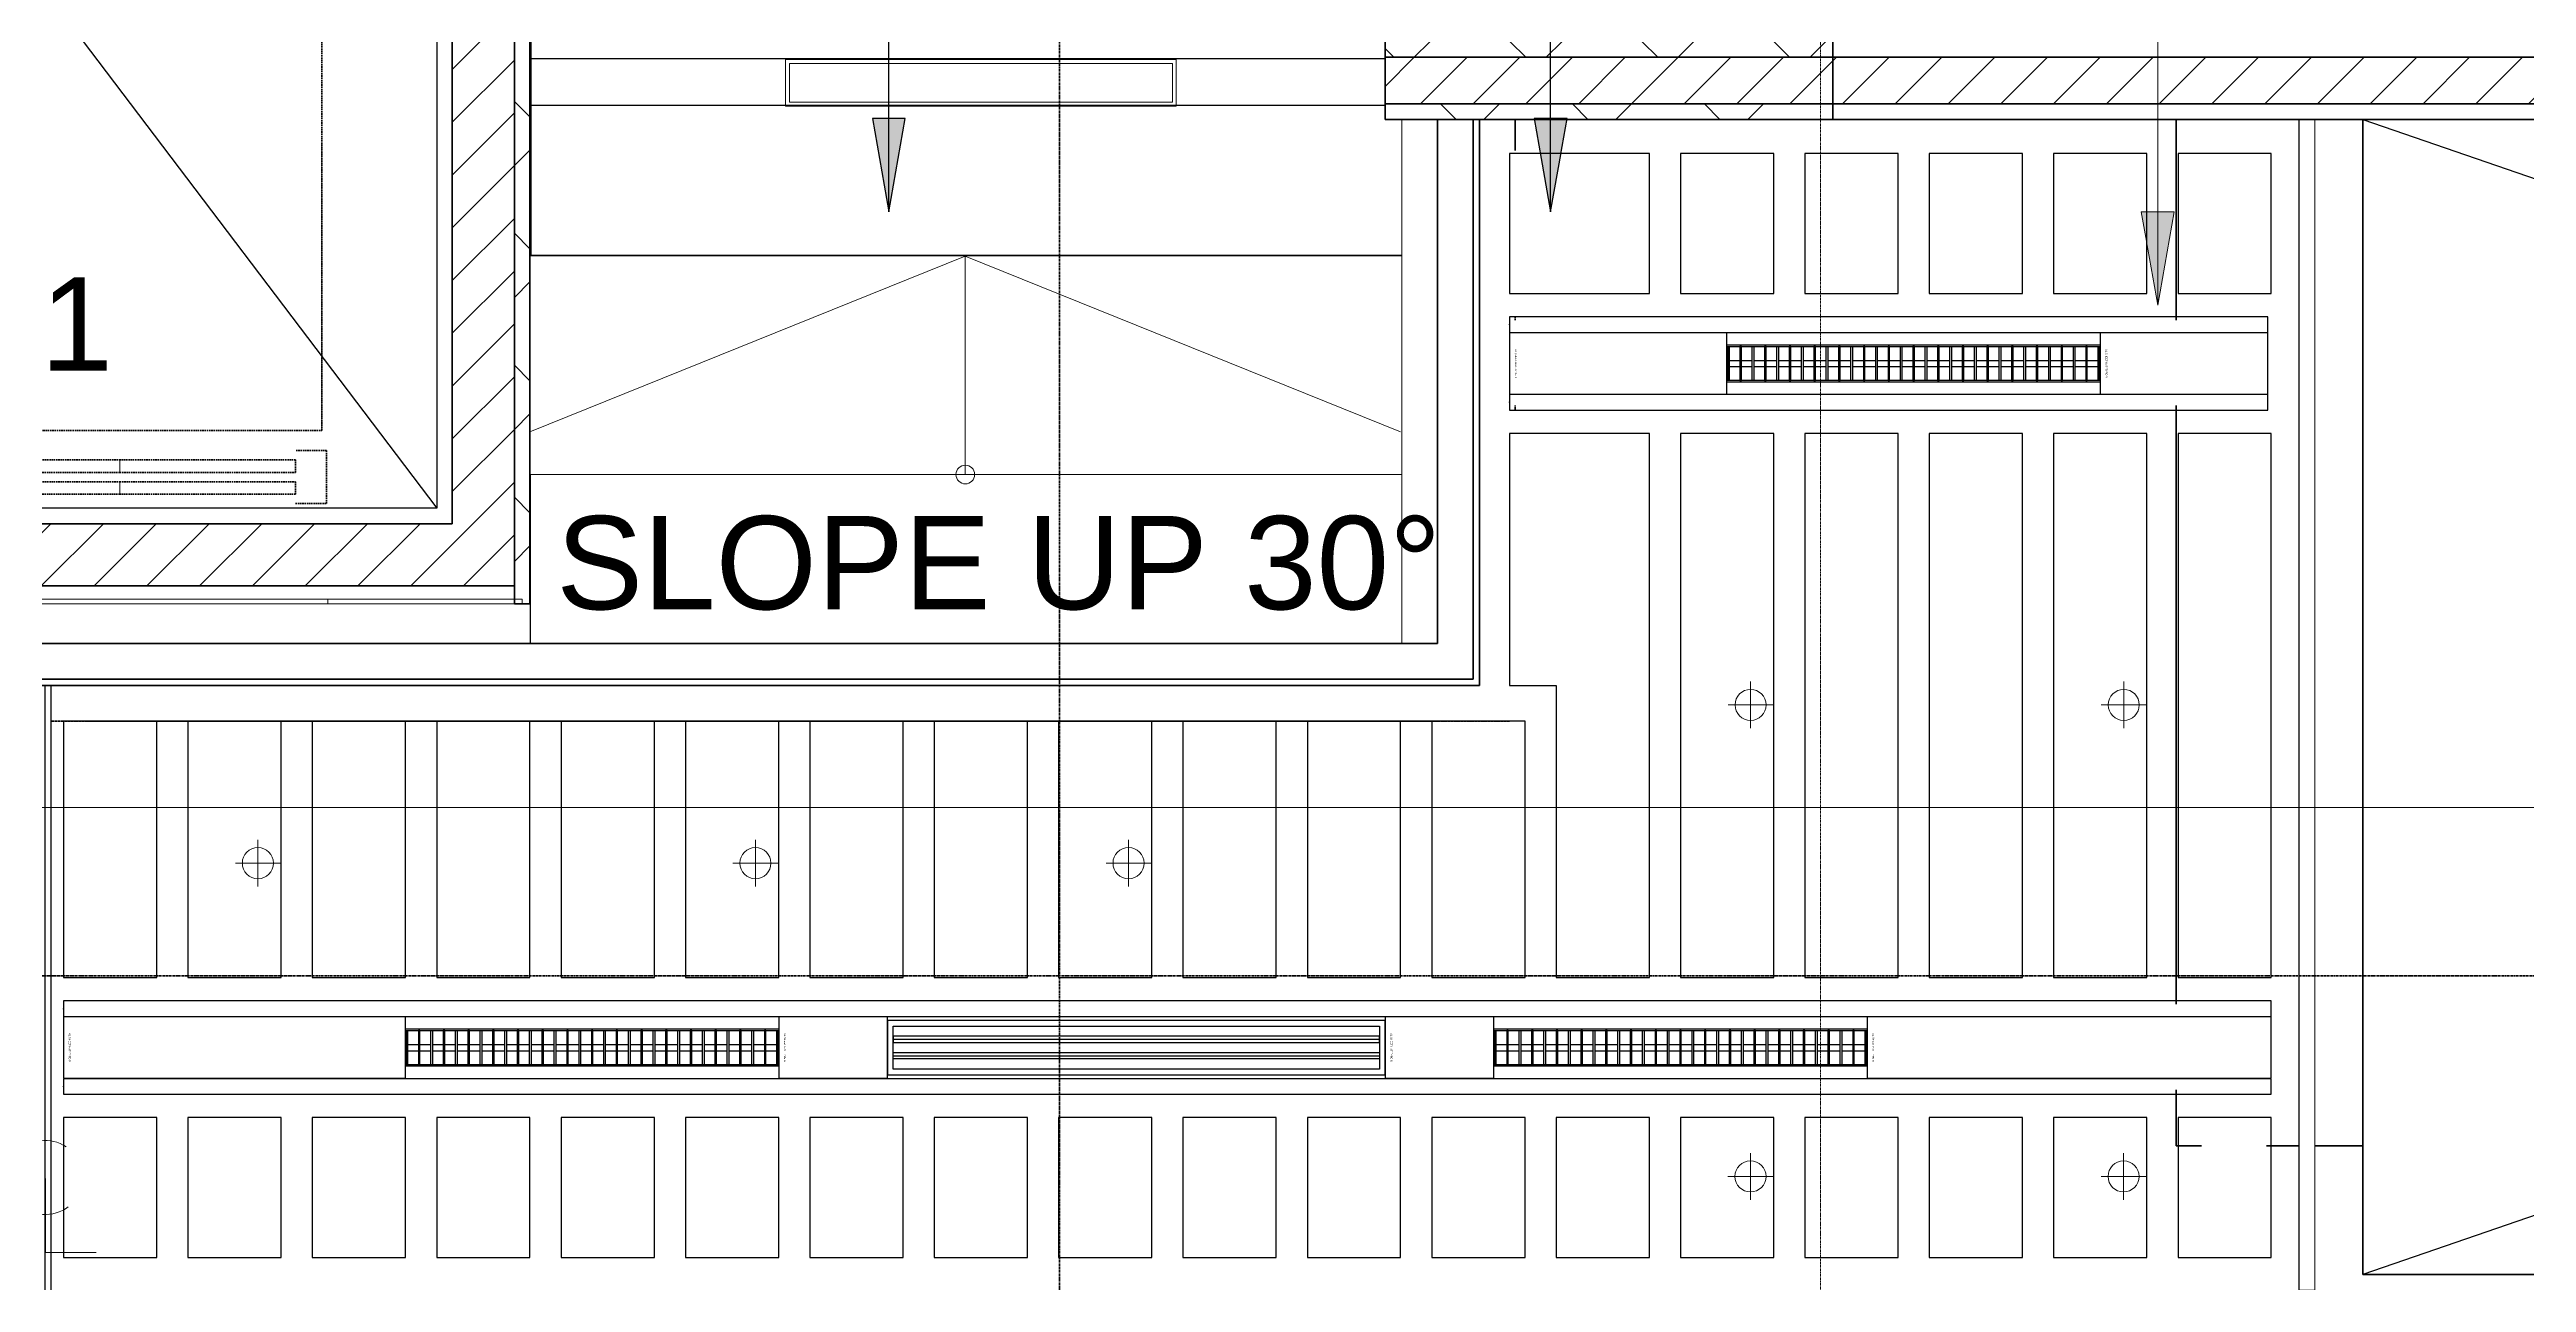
# Model space of a CAD drawing. Header units: millimetres. Extents: x -794868 to -715506, y -16735 to 22434.
# Drawn here: x -784577 to -776612, y 4154 to 8119 of the extents above; entities that cross this region are included whole.
import ezdxf
from ezdxf.enums import TextEntityAlignment as Align
from ezdxf.xclip import XClip

# ---------------------------------------------------------------- set-up
doc = ezdxf.new("R2010")
doc.units = ezdxf.units.MM
doc.header["$XCLIPFRAME"] = 0
for name, pattern in [('- SOM Dash 1_8_', [4.7625, 3.175, -1.5875]), ('DPA_Grid _ Level 100', [10, 5.5, -1.6, 1.3, -1.6]), ('DPA_Hidden 500', [1.4, 0.8, -0.6]), ('Hidden', [7.2, 4.7, -2.5]), ('Overhead', [3.96875, 2.38125, -1.5875])]:
    doc.linetypes.add(name, pattern=pattern)
for name, color, linetype in [('000 - WIPEOUT', 250, 'Continuous'), ('001 - ASCESSORIES', 251, 'Continuous'), ('A04_TUBE SERIES', 2, 'Continuous'), ('A11_ALU.SOLID SHEET', 2, 'Continuous')]:
    doc.layers.add(name, color=color, linetype=linetype)
for name, color, linetype, lineweight in [('_ _ A-DETL-OPENING', 1, 'Continuous', 25), ('A-ANNO-NOTE', 3, 'Continuous', 25), ('A-CLNG', 2, 'Continuous', 9), ('A-CLNG-PATT', 2, 'Continuous', 9), ('A-DETL', 1, 'Continuous', 70), ('A-DETL-GENF', 2, 'Continuous', 9), ('A-DETL-GENF-HDLN', 2, 'Overhead', 9), ('A-FLOR-E', 2, 'Continuous', 35), ('A-GENM', 1, 'Continuous', 9), ('A-GENM-HDLN', 2, 'DPA_Hidden 500', 9), ('A-GENM-IDEN', 3, 'Continuous', 25), ('A-GLAZ-CURT', 2, 'Continuous', 9), ('A-WALL', 5, 'Continuous', 35), ('A-WALL-FNSH', 2, 'Continuous', 35), ('A-WALL-PATT', 1, 'Continuous', 35), ('E-LITE-EQPM', 2, 'Continuous', 9), ('G-ANNO-SECL', 3, 'Continuous', 9), ('G-ANNO-TEXT', 3, 'Continuous', 9), ('I-WALL-E', 2, 'Continuous', 35), ('S-GRID', 251, 'Continuous', 9), ('WALL-E', 2, 'Continuous', 35)]:
    doc.layers.add(name, color=color, linetype=linetype, lineweight=lineweight)
doc.styles.add('Arial_2', font='arial.ttf', dxfattribs={"height": 300})
pattern_1 = [(45, (0, 0), (-84.852814, 84.852814), [])]
pattern_2 = [(45, (0, 0), (-212.13203, 212.13203), []), (135, (0, 0), (-212.13203, -212.13203), [])]

# ---------------------------------------------------------------- blocks, each defined once
blk = doc.blocks.new('LIFT-OTIS - Lift - 1400x2300-For Station-11454546-4262-01 ENLARGED UPPER PLATFORM LEVEL - REFLECTED CEILING PLAN - SHEET 3')
at = {"layer": 'A-DETL-GENF-HDLN'}
for p, q in [((-1034, 2175), (-834, 2175)), ((-1034, 975), (-1034, 2175)), ((-1034, 2175), (-834, 975)), ((-1034, 975), (-834, 2175)), ((-834, 2175), (-834, 975)), ((-834, 975), (-1034, 975))]:
    blk.add_line(p, q, dxfattribs=at)
at = {"layer": 'A-GENM', "linetype": 'Hidden', "lineweight": 35}
for p, q in [((-625, 425), (-625, 2725)), ((775, 2725), (-625, 2725)), ((775, 425), (775, 2725)), ((-625, 425), (775, 425)), ((-1090, 360.3), (-440, 360.3)), ((-1090, 190.3), (-1090, 360.3)), ((-440, 290.3), (-440, 330.3)), ((-440, 330.3), (125, 330.3)), ((690, 330.3), (125, 330.3)), ((790, 360.3), (690, 360.3)), ((690, 290.3), (690, 330.3)), ((790, 190.3), (790, 360.3)), ((125, 290.3), (-440, 290.3)), ((-440, 220), (-440, 260.3)), ((-440, 260.3), (125, 260.3)), ((125, 290.3), (690, 290.3)), ((125, 260.3), (690, 260.3)), ((690, 260.3), (690, 220)), ((-440, 190.3), (-1090, 190.3)), ((125, 220), (-440, 220)), ((690, 220), (125, 220)), ((690, 190.3), (790, 190.3))]:
    blk.add_line(p, q, dxfattribs=at)
at = {"layer": 'A-GENM'}
for p, q in [((125, 330.3), (125, 290.3)), ((125, 260.3), (125, 220)), ((125, 220), (125, 260.3))]:
    blk.add_line(p, q, dxfattribs=at)
at = {"layer": 'A-GENM', "linetype": 'Hidden'}
for p, q in [((-525, 125), (-460, 125)), ((-525, 125), (775, 125)), ((-485, 125), (735, 125)), ((735, 125), (-485, 125)), ((710, 125), (-460, 125)), ((-425, 125), (-460, 125)), ((-460, 125), (-425, 125)), ((-460, 125), (710, 125)), ((710, 125), (675, 125)), ((675, 125), (710, 125)), ((710, 125), (775, 125)), ((-511.6, -75), (-525, -75)), ((-525, -75), (775, -75)), ((761.6, -75), (-511.6, -75)), ((775, -75), (761.6, -75))]:
    blk.add_line(p, q, dxfattribs=at)
at = {"layer": 'A-GENM-HDLN'}
blk.add_line((775, 425), (775, 1350), dxfattribs=at)
blk = doc.blocks.new('L1_1_FLUORESCENT W DISFUSSER - 1195L x 595W x 85H - 36W-V81-4262-01 ENLARGED UPPER PLATFORM LEVEL - REFLECTED CEILING PLAN - SHEET 3')
at = {"layer": 'E-LITE-EQPM'}
for p, q in [((-628.5, -75), (-628.5, 75)), ((-628.5, 75), (628.5, 75)), ((-628.5, 75), (-628.5, -75)), ((628.5, 75), (-628.5, 75)), ((-615.8, 62.3), (-615.8, -62.3)), ((615.8, 62.3), (-615.8, 62.3)), ((615.8, -62.3), (615.8, 62.3)), ((628.5, 75), (628.5, -75)), ((628.5, -75), (628.5, 75)), ((628.5, -75), (-628.5, -75)), ((-628.5, -75), (628.5, -75)), ((-615.8, -62.3), (615.8, -62.3))]:
    blk.add_line(p, q, dxfattribs=at)
blk = doc.blocks.new('Arrow-Stair_Ramp-Direction _EWP-Down_ - Arrow Stair Line-18595003-4262-01 ENLARGED UPPER PLATFORM LEVEL - REFLECTED CEILING PLAN - SHEET 3')
at = {"layer": 'A-DETL-GENF', "lineweight": 9}
for q in [(-167.6, 650), (-304.8, -750), (-167.9, -2150)]:
    blk.add_line((397.9, -750), q, dxfattribs=at)
blk.add_circle((-304.8, -750), 30, dxfattribs=at)
blk = doc.blocks.new('M_Centreline - Centreline-12570908-4262-01 ENLARGED UPPER PLATFORM LEVEL - REFLECTED CEILING PLAN - SHEET 3')
at = {"layer": 'A-ANNO-NOTE', "lineweight": 18}
for p, q in [((-0.011, 0.592), (-0.011, -1.789)), ((-0.011, -1.789), (1.619, -1.789))]:
    blk.add_line(p, q, dxfattribs=at)
blk.add_arc((-0.011, 0.627), 1.191, 55.77551, 308.03717, dxfattribs=at)
blk = doc.blocks.new('DPA_AN_Section Line - UP-Left-16608795-4262-01 ENLARGED UPPER PLATFORM LEVEL - REFLECTED CEILING PLAN - SHEET 3')
at = {"layer": 'A-ANNO-NOTE', "lineweight": 9}
blk.add_line((7.5, 0), (170, 0), dxfattribs=at)
blk = doc.blocks.new('*U1978')
at = {"layer": '_ _ A-DETL-OPENING'}
for p, q in [((-41150, 6365), (-38650, 3065)), ((-38650, 6365), (-38650, 3065)), ((-21675, 4315), (-32456, 600.4)), ((-32456, 4315), (-21675, 600.4)), ((-38650, 3065), (-41150, 3065))]:
    blk.add_line(p, q, dxfattribs=at)
at = {"layer": 'A-DETL', "lineweight": 50}
for p, q in [((-34160, 4565), (-34160, 4515)), ((-21675, 4515), (-34160, 4515)), ((-34160, 4515), (-34160, 4365)), ((-34160, 4515), (-21675, 4515)), ((-34160, 4365), (-21675, 4365)), ((-21675, 4365), (-34160, 4365)), ((-34160, 4365), (-34160, 4315)), ((-34160, 4315), (-21675, 4315)), ((-21675, 4315), (-32456, 4315)), ((-32456, 4315), (-32456, 600.4)), ((-32456, 600.4), (-21675, 600.4))]:
    blk.add_line(p, q, dxfattribs=at)
at = {"layer": 'S-GRID', "linetype": 'DPA_Grid _ Level 100'}
blk.add_line((-34200, -19375), (-34200, 17498.2), dxfattribs=at)
blk = doc.blocks.new('Ceilings 35 - Ceilings 30-4374427-4262-01 ENLARGED UPPER PLATFORM LEVEL - REFLECTED CEILING PLAN - SHEET 3')
at = {"layer": 'A-CLNG'}
for p, q in [((-777189, 4129), (-777189, 7894)), ((-777189, 7894), (-777189, 4129)), ((-777138.4, 7894), (-777189, 7894)), ((-777138.4, 7894), (-777189, 7894)), ((-777138.4, 4129), (-777138.4, 7894)), ((-777138.4, 7894), (-777138.4, 4129)), ((-777138.4, 4129), (-777189, 4129)), ((-777189, 4129), (-777138.4, 4129))]:
    blk.add_line(p, q, dxfattribs=at)
blk = doc.blocks.new('System Panel - W-06 Feature Wall Printed Pattern-18668186-4262-01 ENLARGED UPPER PLATFORM LEVEL - REFLECTED CEILING PLAN - SHEET 3')
at = {"layer": 'A-GLAZ-CURT'}
for p, q in [((-659.5, -57.5), (-659.5, -42.5)), ((-659.5, -42.5), (659.5, -42.5)), ((659.5, -57.5), (-659.5, -57.5)), ((659.5, -42.5), (659.5, -57.5))]:
    blk.add_line(p, q, dxfattribs=at)
blk = doc.blocks.new('System Panel - W-06 Feature Wall Printed Pattern-18669235-4262-01 ENLARGED UPPER PLATFORM LEVEL - REFLECTED CEILING PLAN - SHEET 3')
at = {"layer": 'A-GLAZ-CURT'}
for p, q in [((-312.5, -57.5), (-312.5, -42.5)), ((-312.5, -42.5), (312.5, -42.5)), ((312.5, -57.5), (-312.5, -57.5)), ((312.5, -42.5), (312.5, -57.5))]:
    blk.add_line(p, q, dxfattribs=at)
blk = doc.blocks.new('*U685')
at = {"layer": 'A-CLNG'}
for p, q in [((-38350, 6315), (-38350, 3876.4)), ((-38350, 3876.4), (-38350, 6315)), ((-35600, 4315), (-35600, 4565)), ((-35600, 4565), (-35600, 4315)), ((-35546.6, 4315), (-35600, 4315)), ((-35600, 4315), (-35546.6, 4315)), ((-35546.6, 3876.4), (-35546.6, 4315)), ((-35546.6, 4315), (-35546.6, 3876.4)), ((-38350, 3876.4), (-38350, 3173.3)), ((-35546.6, 3876.4), (-38350, 3876.4)), ((-38350, 3876.4), (-35546.6, 3876.4)), ((-38350, 3173.3), (-38350, 3876.4)), ((-38350, 3876.4), (-35546.6, 3876.4)), ((-35546.6, 3876.4), (-38350, 3876.4)), ((-35546.6, 3173.3), (-35546.6, 3876.4)), ((-35546.6, 3876.4), (-35546.6, 3173.3)), ((-38350, 3173.3), (-35546.6, 3173.3)), ((-35546.6, 3173.3), (-38350, 3173.3)), ((-35546.6, 3173.3), (-38350, 3173.3)), ((-38350, 3173.3), (-38350, 2765)), ((-38350, 2765), (-38350, 3173.3)), ((-38350, 3173.3), (-35546.6, 3173.3)), ((-35546.6, 2630), (-35546.6, 3173.3)), ((-35546.6, 3173.3), (-35546.6, 2630)), ((-39900, 2630), (-35546.6, 2630)), ((-35546.6, 2630), (-39900, 2630))]:
    blk.add_line(p, q, dxfattribs=at)
blk.add_blockref('Ceilings 35 - Ceilings 30-4374427-4262-01 ENLARGED UPPER PLATFORM LEVEL - REFLECTED CEILING PLAN - SHEET 3', (744528.6, -3579), dxfattribs=at)
at = {"layer": 'A-GLAZ-CURT'}
for name, p in [('System Panel - W-06 Feature Wall Printed Pattern-18668186-4262-01 ENLARGED UPPER PLATFORM LEVEL - REFLECTED CEILING PLAN - SHEET 3', (-39659.5, 2815)), ('System Panel - W-06 Feature Wall Printed Pattern-18669235-4262-01 ENLARGED UPPER PLATFORM LEVEL - REFLECTED CEILING PLAN - SHEET 3', (-38687.5, 2815))]:
    blk.add_blockref(name, p, dxfattribs=at)
blk = doc.blocks.new('LGF_DL_SAA_LowPower_DL1a - LGF_DL_SAA_LowPower_DL1a-8832329-4160-01 UPPER PLATFORM LEVEL - REFLECTED CEILING PLAN')
at = {"layer": 'A-DETL-GENF'}
for p, q in [((72.5, 0), (-72.5, 0)), ((0, 75), (0, -75))]:
    blk.add_line(p, q, dxfattribs=at)
blk.add_circle((0, 0), 50, dxfattribs=at)
blk = doc.blocks.new('C-1-PP19-AR-4160-01-B_20250902-175713_EXDOWNLIGHT')
at = {"layer": 'E-LITE-EQPM', "extrusion": (0, 0, -1), "rotation": 180}
for p in [(34424.6, 2432.5), (33224.6, 2432.5), (39225, 1923.7), (37625, 1923.7), (36425, 1923.7), (34425, 916.3), (33225, 916.3)]:
    blk.add_blockref('LGF_DL_SAA_LowPower_DL1a - LGF_DL_SAA_LowPower_DL1a-8832329-4160-01 UPPER PLATFORM LEVEL - REFLECTED CEILING PLAN', p, dxfattribs=at)
blk = doc.blocks.new('*U705')
at = {"layer": 'A11_ALU.SOLID SHEET', "color": 0}
blk.add_lwpolyline([(539.3, -98.8), (539.3, 98.8), (0, 98.8), (0, -98.8)], close=True, dxfattribs=at)
at = {"layer": 'Defpoints', "color": 250}
blk.add_point((0, 0), dxfattribs=at)
blk.add_text('AL.SHEET-HAT-TYPE-R', height=6, rotation=270, dxfattribs=at).set_placement((15, 0), align=Align.BOTTOM_CENTER)
blk = doc.blocks.new('*U710')
at = {"layer": 'A11_ALU.SOLID SHEET', "color": 0}
blk.add_lwpolyline([(699, -98.8), (699, 98.8), (0, 98.8), (0, -98.8)], close=True, dxfattribs=at)
at = {"layer": 'Defpoints', "color": 250}
blk.add_point((0, 0), dxfattribs=at)
blk.add_text('AL.SHEET-HAT-TYPE-R', height=6, rotation=270, dxfattribs=at).set_placement((15, 0), align=Align.BOTTOM_CENTER)
blk = doc.blocks.new('*U695')
at = {"color": 1}
blk.add_wipeout([(600, -60), (-600, -60), (-600, 60), (600, 60)], dxfattribs=at).dxf.layer = '000 - WIPEOUT'
at = {"layer": '001 - ASCESSORIES', "color": 0}
blk.add_lwpolyline([(600, -60), (-600, -60), (-600, 60), (600, 60)], close=True, dxfattribs=at)
at = {"layer": '001 - ASCESSORIES'}
for points in [[(-593.5, -55), (-598.5, -55), (-598.5, 55), (-593.5, 55)], [(595, -55), (-595, -55), (-595, 55), (595, 55)], [(-558.8, -55), (-553.8, -55), (-553.8, 55), (-558.8, 55)], [(-514, -55), (-519, -55), (-519, 55), (-514, 55)], [(-479.3, -55), (-474.3, -55), (-474.3, 55), (-479.3, 55)], [(-434.6, -55), (-439.6, -55), (-439.6, 55), (-434.6, 55)], [(-399.8, -55), (-394.8, -55), (-394.8, 55), (-399.8, 55)], [(-355.1, -55), (-360.1, -55), (-360.1, 55), (-355.1, 55)], [(-320.4, -55), (-315.4, -55), (-315.4, 55), (-320.4, 55)], [(-275.6, -55), (-280.6, -55), (-280.6, 55), (-275.6, 55)], [(-240.9, -55), (-235.9, -55), (-235.9, 55), (-240.9, 55)], [(-196.2, -55), (-201.2, -55), (-201.2, 55), (-196.2, 55)], [(-161.4, -55), (-156.4, -55), (-156.4, 55), (-161.4, 55)], [(-116.7, -55), (-121.7, -55), (-121.7, 55), (-116.7, 55)], [(-82, -55), (-77, -55), (-77, 55), (-82, 55)], [(-37.2, -55), (-42.2, -55), (-42.2, 55), (-37.2, 55)], [(-2.5, -55), (2.5, -55), (2.5, 55), (-2.5, 55)], [(42.2, -55), (37.2, -55), (37.2, 55), (42.2, 55)], [(77, -55), (82, -55), (82, 55), (77, 55)], [(121.7, -55), (116.7, -55), (116.7, 55), (121.7, 55)], [(156.4, -55), (161.4, -55), (161.4, 55), (156.4, 55)], [(201.2, -55), (196.2, -55), (196.2, 55), (201.2, 55)], [(235.9, -55), (240.9, -55), (240.9, 55), (235.9, 55)], [(280.6, -55), (275.6, -55), (275.6, 55), (280.6, 55)], [(315.4, -55), (320.4, -55), (320.4, 55), (315.4, 55)], [(360.1, -55), (355.1, -55), (355.1, 55), (360.1, 55)], [(394.8, -55), (399.8, -55), (399.8, 55), (394.8, 55)], [(439.6, -55), (434.6, -55), (434.6, 55), (439.6, 55)], [(474.3, -55), (479.3, -55), (479.3, 55), (474.3, 55)], [(519, -55), (514, -55), (514, 55), (519, 55)], [(553.8, -55), (558.8, -55), (558.8, 55), (553.8, 55)], [(598.5, -55), (593.5, -55), (593.5, 55), (598.5, 55)]]:
    blk.add_lwpolyline(points, close=True, dxfattribs=at)
for points in [[(-593.5, 10), (-558.8, 10)], [(-553.8, 10), (-519, 10)], [(-514, 10), (-479.3, 10)], [(-474.3, 10), (-439.6, 10)], [(-434.6, 10), (-399.8, 10)], [(-394.8, 10), (-360.1, 10)], [(-355.1, 10), (-320.4, 10)], [(-315.4, 10), (-280.6, 10)], [(-275.6, 10), (-240.9, 10)], [(-235.9, 10), (-201.2, 10)], [(-196.2, 10), (-161.4, 10)], [(-156.4, 10), (-121.7, 10)], [(-116.7, 10), (-82, 10)], [(-77, 10), (-42.2, 10)], [(-37.2, 10), (-2.5, 10)], [(2.5, 10), (37.2, 10)], [(42.2, 10), (77, 10)], [(82, 10), (116.7, 10)], [(121.7, 10), (156.4, 10)], [(161.4, 10), (196.2, 10)], [(201.2, 10), (235.9, 10)], [(240.9, 10), (275.6, 10)], [(280.6, 10), (315.4, 10)], [(320.4, 10), (355.1, 10)], [(360.1, 10), (394.8, 10)], [(399.8, 10), (434.6, 10)], [(439.6, 10), (474.3, 10)], [(479.3, 10), (514, 10)], [(519, 10), (553.8, 10)], [(558.8, 10), (593.5, 10)], [(-593.5, -10), (-558.8, -10)], [(-553.8, -10), (-519, -10)], [(-514, -10), (-479.3, -10)], [(-474.3, -10), (-439.6, -10)], [(-434.6, -10), (-399.8, -10)], [(-394.8, -10), (-360.1, -10)], [(-355.1, -10), (-320.4, -10)], [(-315.4, -10), (-280.6, -10)], [(-275.6, -10), (-240.9, -10)], [(-235.9, -10), (-201.2, -10)], [(-196.2, -10), (-161.4, -10)], [(-156.4, -10), (-121.7, -10)], [(-116.7, -10), (-82, -10)], [(-77, -10), (-42.2, -10)], [(-37.2, -10), (-2.5, -10)], [(2.5, -10), (37.2, -10)], [(42.2, -10), (77, -10)], [(82, -10), (116.7, -10)], [(121.7, -10), (156.4, -10)], [(161.4, -10), (196.2, -10)], [(201.2, -10), (235.9, -10)], [(240.9, -10), (275.6, -10)], [(280.6, -10), (315.4, -10)], [(320.4, -10), (355.1, -10)], [(360.1, -10), (394.8, -10)], [(399.8, -10), (434.6, -10)], [(439.6, -10), (474.3, -10)], [(479.3, -10), (514, -10)], [(519, -10), (553.8, -10)], [(558.8, -10), (593.5, -10)]]:
    blk.add_lwpolyline(points, dxfattribs=at)
blk = doc.blocks.new('*U711')
blk.add_attdef('EXTR.OVL-LENGTH_', (-25, -59.1), '', height=5)
blk.add_wipeout([(-25, 0), (25, 0), (25, 2438.3), (-25, 2438.3)]).dxf.layer = '000 - WIPEOUT'
blk.add_point((0, 0))
at = {"layer": 'A04_TUBE SERIES', "color": 0}
blk.add_lwpolyline([(-25, 0), (25, 0), (25, 2438.3), (-25, 2438.3)], close=True, dxfattribs=at)
blk = doc.blocks.new('*U713')
at = {"layer": 'A11_ALU.SOLID SHEET', "color": 0}
blk.add_lwpolyline([(350, -98.8), (350, 98.8), (0, 98.8), (0, -98.8)], close=True, dxfattribs=at)
at = {"layer": 'Defpoints', "color": 250}
blk.add_point((0, 0), dxfattribs=at)
blk.add_text('AL.SHEET-HAT-TYPE-R', height=6, rotation=270, dxfattribs=at).set_placement((15, 0), align=Align.BOTTOM_CENTER)
blk = doc.blocks.new('*U700')
at = {"layer": '001 - ASCESSORIES', "color": 0, "linetype": 'ByBlock'}
blk.add_lwpolyline([(800, 87.5), (-800, 87.5), (-800, -87.5), (800, -87.5)], close=True, dxfattribs=at)
at = {"layer": '001 - ASCESSORIES', "linetype": 'ByBlock'}
for points in [[(-781.5, 69), (781.5, 69), (781.5, -69), (-781.5, -69)], [(781.5, 36.3), (-781.5, 36.3), (-781.5, 16.3), (781.5, 16.3)], [(-781.5, -16.3), (781.5, -16.3), (781.5, -36.3), (-781.5, -36.3)]]:
    blk.add_lwpolyline(points, close=True, dxfattribs=at)
for points in [[(781.5, 26.3), (-781.5, 26.3)], [(-781.5, -26.3), (781.5, -26.3)]]:
    blk.add_lwpolyline(points, dxfattribs=at)
blk = doc.blocks.new('*U716')
at = {"layer": 'A11_ALU.SOLID SHEET', "color": 0}
blk.add_lwpolyline([(1300, -98.8), (1300, 98.8), (0, 98.8), (0, -98.8)], close=True, dxfattribs=at)
at = {"layer": 'Defpoints', "color": 250}
blk.add_point((0, 0), dxfattribs=at)
blk.add_text('AL.SHEET-HAT-TYPE-R', height=6, rotation=270, dxfattribs=at).set_placement((15, 0), align=Align.BOTTOM_CENTER)
blk = doc.blocks.new('*U717')
at = {"layer": 'A11_ALU.SOLID SHEET', "color": 0}
blk.add_lwpolyline([(1100, -98.8), (1100, 98.8), (0, 98.8), (0, -98.8)], close=True, dxfattribs=at)
at = {"layer": 'Defpoints', "color": 250}
blk.add_point((0, 0), dxfattribs=at)
blk.add_text('AL.SHEET-HAT-TYPE-R', height=6, rotation=270, dxfattribs=at).set_placement((15, 0), align=Align.BOTTOM_CENTER)
blk = doc.blocks.new('*U718')
blk.add_attdef('EXTR.OVL-LENGTH_', (-25, -59.1), '', height=5)
blk.add_wipeout([(-25, 0), (25, 0), (25, 7100), (-25, 7100)]).dxf.layer = '000 - WIPEOUT'
blk.add_point((0, 0))
at = {"layer": 'A04_TUBE SERIES', "color": 0}
blk.add_lwpolyline([(-25, 0), (25, 0), (25, 7100), (-25, 7100)], close=True, dxfattribs=at)
blk = doc.blocks.new('*U719')
blk.add_attdef('EXTR.OVL-LENGTH_', (-25, -59.1), '', height=5)
blk.add_wipeout([(-25, 0), (25, 0), (25, 7100), (-25, 7100)]).dxf.layer = '000 - WIPEOUT'
blk.add_point((0, 0))
at = {"layer": 'A04_TUBE SERIES', "color": 0}
blk.add_lwpolyline([(-25, 0), (25, 0), (25, 7100), (-25, 7100)], close=True, dxfattribs=at)
blk = doc.blocks.new('*U1036')
at = {"color": 3}
for points in [[(-875, 950), (875, 950), (875, 650), (-875, 650)], [(-875, 550), (875, 550), (875, 250), (-875, 250)], [(-875, 150), (875, 150), (875, -150), (-875, -150)], [(-875, -250), (875, -250), (875, -550), (-875, -550)], [(-875, -650), (875, -650), (875, -950), (-875, -950)]]:
    blk.add_wipeout(points, dxfattribs=at).dxf.layer = '000 - WIPEOUT'
at = {"layer": 'A11_ALU.SOLID SHEET', "color": 0, "linetype": 'ByBlock'}
for points in [[(-875, 650), (875, 650), (875, 950), (-875, 950)], [(-875, 250), (875, 250), (875, 550), (-875, 550)], [(-875, -150), (875, -150), (875, 150), (-875, 150)], [(-875, -550), (875, -550), (875, -250), (-875, -250)], [(-875, -950), (875, -950), (875, -650), (-875, -650)]]:
    blk.add_lwpolyline(points, close=True, dxfattribs=at)
blk = doc.blocks.new('*U1037')
at = {"color": 3}
for points in [[(-225, 950), (225, 950), (225, 650), (-225, 650)], [(-225, 550), (225, 550), (225, 250), (-225, 250)], [(-225, 150), (225, 150), (225, -150), (-225, -150)], [(-225, -250), (225, -250), (225, -550), (-225, -550)], [(-225, -650), (225, -650), (225, -950), (-225, -950)]]:
    blk.add_wipeout(points, dxfattribs=at).dxf.layer = '000 - WIPEOUT'
at = {"layer": 'A11_ALU.SOLID SHEET', "color": 0, "linetype": 'ByBlock'}
for points in [[(-225, 650), (225, 650), (225, 950), (-225, 950)], [(-225, 250), (225, 250), (225, 550), (-225, 550)], [(-225, -150), (225, -150), (225, 150), (-225, 150)], [(-225, -550), (225, -550), (225, -250), (-225, -250)], [(-225, -950), (225, -950), (225, -650), (-225, -650)]]:
    blk.add_lwpolyline(points, close=True, dxfattribs=at)
blk = doc.blocks.new('*U1038')
at = {"layer": 'Defpoints'}
blk.add_point((0, 0), dxfattribs=at)
blk.add_wipeout([(225, 250), (225, 699.5), (-225, 699.5), (-225, 250)]).dxf.layer = '000 - WIPEOUT'
at = {"layer": 'A11_ALU.SOLID SHEET', "color": 0}
blk.add_lwpolyline([(225, 250), (225, 699.5), (-225, 699.5), (-225, 250)], close=True, dxfattribs=at)
at = {"layer": 'Defpoints'}
blk.add_point((0, 400), dxfattribs=at)
blk = doc.blocks.new('*U1039')
at = {"color": 3}
for points in [[(-225, 3550), (225, 3550), (225, 3250), (-225, 3250)], [(-225, 3150), (225, 3150), (225, 2850), (-225, 2850)], [(-225, 2750), (225, 2750), (225, 2450), (-225, 2450)], [(-225, 2350), (225, 2350), (225, 2050), (-225, 2050)], [(-225, 1950), (225, 1950), (225, 1650), (-225, 1650)], [(-225, 1550), (225, 1550), (225, 1250), (-225, 1250)], [(-225, 1150), (225, 1150), (225, 850), (-225, 850)], [(-225, 750), (225, 750), (225, 450), (-225, 450)], [(-225, 350), (225, 350), (225, 50), (-225, 50)], [(-225, -50), (225, -50), (225, -350), (-225, -350)], [(-225, -450), (225, -450), (225, -750), (-225, -750)], [(-225, -850), (225, -850), (225, -1150), (-225, -1150)], [(-225, -1250), (225, -1250), (225, -1550), (-225, -1550)], [(-225, -1650), (225, -1650), (225, -1950), (-225, -1950)], [(-225, -2050), (225, -2050), (225, -2350), (-225, -2350)], [(-225, -2450), (225, -2450), (225, -2750), (-225, -2750)], [(-225, -2850), (225, -2850), (225, -3150), (-225, -3150)], [(-225, -3250), (225, -3250), (225, -3550), (-225, -3550)]]:
    blk.add_wipeout(points, dxfattribs=at).dxf.layer = '000 - WIPEOUT'
at = {"layer": 'A11_ALU.SOLID SHEET', "color": 0, "linetype": 'ByBlock'}
for points in [[(-225, 3250), (225, 3250), (225, 3550), (-225, 3550)], [(-225, 2850), (225, 2850), (225, 3150), (-225, 3150)], [(-225, 2450), (225, 2450), (225, 2750), (-225, 2750)], [(-225, 2050), (225, 2050), (225, 2350), (-225, 2350)], [(-225, 1650), (225, 1650), (225, 1950), (-225, 1950)], [(-225, 1250), (225, 1250), (225, 1550), (-225, 1550)], [(-225, 850), (225, 850), (225, 1150), (-225, 1150)], [(-225, 450), (225, 450), (225, 750), (-225, 750)], [(-225, 50), (225, 50), (225, 350), (-225, 350)], [(-225, -350), (225, -350), (225, -50), (-225, -50)], [(-225, -750), (225, -750), (225, -450), (-225, -450)], [(-225, -1150), (225, -1150), (225, -850), (-225, -850)], [(-225, -1550), (225, -1550), (225, -1250), (-225, -1250)], [(-225, -1950), (225, -1950), (225, -1650), (-225, -1650)], [(-225, -2350), (225, -2350), (225, -2050), (-225, -2050)], [(-225, -2750), (225, -2750), (225, -2450), (-225, -2450)], [(-225, -3150), (225, -3150), (225, -2850), (-225, -2850)], [(-225, -3550), (225, -3550), (225, -3250), (-225, -3250)]]:
    blk.add_lwpolyline(points, close=True, dxfattribs=at)
blk = doc.blocks.new('*U1041')
at = {"color": 3}
for points in [[(-412.5, 2350), (412.5, 2350), (412.5, 2050), (-412.5, 2050)], [(-412.5, 1950), (412.5, 1950), (412.5, 1650), (-412.5, 1650)], [(-412.5, 1550), (412.5, 1550), (412.5, 1250), (-412.5, 1250)], [(-412.5, 1150), (412.5, 1150), (412.5, 850), (-412.5, 850)], [(-412.5, 750), (412.5, 750), (412.5, 450), (-412.5, 450)], [(-412.5, 350), (412.5, 350), (412.5, 50), (-412.5, 50)], [(-412.5, -50), (412.5, -50), (412.5, -350), (-412.5, -350)], [(-412.5, -450), (412.5, -450), (412.5, -750), (-412.5, -750)], [(-412.5, -850), (412.5, -850), (412.5, -1150), (-412.5, -1150)], [(-412.5, -1250), (412.5, -1250), (412.5, -1550), (-412.5, -1550)], [(-412.5, -1650), (412.5, -1650), (412.5, -1950), (-412.5, -1950)], [(-412.5, -2050), (412.5, -2050), (412.5, -2350), (-412.5, -2350)]]:
    blk.add_wipeout(points, dxfattribs=at).dxf.layer = '000 - WIPEOUT'
at = {"layer": 'A11_ALU.SOLID SHEET', "color": 0, "linetype": 'ByBlock'}
for points in [[(-412.5, 2050), (412.5, 2050), (412.5, 2350), (-412.5, 2350)], [(-412.5, 1650), (412.5, 1650), (412.5, 1950), (-412.5, 1950)], [(-412.5, 1250), (412.5, 1250), (412.5, 1550), (-412.5, 1550)], [(-412.5, 850), (412.5, 850), (412.5, 1150), (-412.5, 1150)], [(-412.5, 450), (412.5, 450), (412.5, 750), (-412.5, 750)], [(-412.5, 50), (412.5, 50), (412.5, 350), (-412.5, 350)], [(-412.5, -350), (412.5, -350), (412.5, -50), (-412.5, -50)], [(-412.5, -750), (412.5, -750), (412.5, -450), (-412.5, -450)], [(-412.5, -1150), (412.5, -1150), (412.5, -850), (-412.5, -850)], [(-412.5, -1550), (412.5, -1550), (412.5, -1250), (-412.5, -1250)], [(-412.5, -1950), (412.5, -1950), (412.5, -1650), (-412.5, -1650)], [(-412.5, -2350), (412.5, -2350), (412.5, -2050), (-412.5, -2050)]]:
    blk.add_lwpolyline(points, close=True, dxfattribs=at)
blk = doc.blocks.new('*U2281')
for points in [[(-35296.6, 2495), (-44500, 2495), (-44500, 4315), (-47139.6, 4315), (-47139.6, 548), (-32660.4, 548), (-32660.4, 4315), (-35296.6, 4315)], [(-35316.6, 4315), (-35316.6, 2515), (-44480, 2515), (-44480, 4315), (-44500, 4315), (-44500, 2495), (-35296.6, 2495), (-35296.6, 4315)], [(-35316.6, 4315), (-35316.6, 2515), (-44480, 2515), (-44480, 4315), (-44500, 4315), (-44500, 2495), (-35296.6, 2495), (-35296.6, 4315)], [(-39910, -3555), (-39890, -3555), (-39890, 2495), (-39910, 2495)]]:
    blk.add_lwpolyline(points, close=True)
at = {"layer": 'A11_ALU.SOLID SHEET', "linetype": 'ByBlock'}
blk.add_lwpolyline([(-35199.5, 3305.5), (-35199.5, 2495), (-35050, 2495), (-35050, 1555.5), (-34750, 1555.5), (-34750, 3305.5)], close=True, dxfattribs=at)
blk.add_blockref('*U700', (-36400, 1330.5))
at = {"layer": 'A11_ALU.SOLID SHEET', "color": 1}
for name, p in [('*U710', (-35199.5, 3530.5)), ('*U705', (-33300.5, 3530.5)), ('*U713', (-37550, 1330.5))]:
    blk.add_blockref(name, p, dxfattribs=at)
for p in [(-33900.5, 3530.5), (-38150, 1330.5), (-34650, 1330.5)]:
    blk.add_blockref('*U695', p)
at = {"layer": 'A04_TUBE SERIES', "color": 0, "linetype": 'ByBlock', "rotation": 270}
for p in [(-35199.5, 3655.5), (-35199.5, 3405.5)]:
    blk.add_blockref('*U711', p, dxfattribs=at)
at = {"layer": 'A11_ALU.SOLID SHEET', "color": 0, "linetype": 'ByBlock', "rotation": 90}
for name, p in [('*U1037', (-33700, 3980.5)), ('*U1036', (-33700, 2430.5)), ('*U1041', (-37500, 1968)), ('*U1039', (-36300, 880.5))]:
    blk.add_blockref(name, p, dxfattribs=at)
blk.add_blockref('*U1038', (-34500, 3980.5), dxfattribs=at)
at = {"layer": 'A11_ALU.SOLID SHEET', "color": 1}
for name, p in [('*U717', (-39850, 1330.5)), ('*U713', (-35600, 1330.5)), ('*U716', (-34050, 1330.5))]:
    blk.add_blockref(name, p, dxfattribs=at)
at = {"layer": 'A04_TUBE SERIES', "color": 0, "linetype": 'ByBlock', "rotation": 270}
for name, p in [('*U718', (-39850, 1455.5)), ('*U719', (-39850, 1205.5))]:
    blk.add_blockref(name, p, dxfattribs=at)

msp = doc.modelspace()

# ---------------------------------------------------------------- block references
at = {"layer": 'A11_ALU.SOLID SHEET'}
ref = msp.add_blockref('*U2281', (-744682.4, 3579), dxfattribs=at)
XClip(ref).set_block_clipping_path([(-45801.3280238605, -9620.0077451947), (23704.0078937773, 10334.9999958097)])

# ---------------------------------------------------------------- next in the draw order: hatches: boundary and pattern name
at = {"layer": 'A-ANNO-NOTE'}
for points in [[(-781878.3, 7597.1), (-781825.4, 7897.1), (-781931.2, 7897.1)], [(-779750, 7597.1), (-779697.1, 7897.1), (-779802.9, 7897.1)]]:
    msp.add_hatch(color=256, dxfattribs=at).paths.add_polyline_path(points)
at = {"layer": 'A-CLNG-PATT', "lineweight": 25}
h = msp.add_hatch(dxfattribs=at)
h.set_pattern_fill('FP_11', color=256, style=0, pattern_type=2)
h.set_pattern_definition([(0, (-783032.4, 4305), (0, 4414), [3600, 0]), (180, (-779432.4, 4905), (5e-13, 4414), [3600, 0]), (270, (-783032.4, 5805), (-3600, -2e-13), [4414, 0]), (270, (-779432.4, 5805), (-3600, -2e-13), [4414, 0]), (0, (-783032.4, 3673), (0, 4414), [3600, 0]), (180, (-779432.4, 4155), (5e-13, 4414), [3600, 0]), (0, (-783032.4, 3523), (0, 4414), [3600, 0]), (180, (-779432.4, 5655), (5e-13, 4414), [3600, 0]), (180, (-779432.4, 5055), (5e-13, 4414), [3600, 0]), (0, (-783032.4, 3041), (0, 4414), [3600, 0]), (0, (-783032.4, 2891), (0, 4414), [3600, 0]), (0, (-783032.4, 1541), (0, 4414), [3600, 0]), (180, (-779432.4, 2141), (5e-13, 4414), [3600, 0]), (180, (-779432.4, 2291), (5e-13, 4414), [3600, 0])])
h.paths.add_polyline_path([(-780232.4, 7455.4), (-780229, 7455.4), (-780229, 7894), (-780282.4, 7894), (-780282.4, 8144), (-780507.8, 8144), (-780507.8, 9894), (-783032.4, 9894), (-783032.4, 7455.4), (-780282.4, 7455.4)])
h = msp.add_hatch(dxfattribs=at)
h.set_pattern_fill('FP_10', color=256, style=0, pattern_type=2)
h.set_pattern_definition([(90, (-1697432.4, 754462), (3600, -2e-13), [1200, 0]), (90, (-1701032.4, 754462), (3600, -2e-13), [1200, 0]), (0, (-1701032.4, 755586.8), (0, -1200), [3600, 0]), (0, (-1701032.4, 754536.8), (0, -1200), [3600, 0])])
h.paths.add_polyline_path([(-780229, 6209), (-780229, 6752.3), (-783032.4, 6752.3), (-783032.4, 6336.5), (-784582.4, 6336.5), (-784582.4, 6209), (-781795.5, 6209)])
at = {"layer": 'A-DETL-GENF', "lineweight": 9}
h = msp.add_hatch(dxfattribs=at)
h.set_pattern_fill('FP_2', color=10, style=0, pattern_type=2)
h.set_pattern_definition(pattern_1)
h.paths.add_polyline_path([(-768763.3, 7944), (-766357.4, 7944), (-766357.4, 8094), (-778842.3, 8094), (-778842.3, 7944), (-773107.4, 7944)])
at = {"layer": 'A-WALL-PATT', "lineweight": 9}
h = msp.add_hatch(dxfattribs=at)
h.set_pattern_fill('FP_2', color=256, style=0, pattern_type=2)
h.set_pattern_definition(pattern_1)
h.paths.add_polyline_path([(-783082.4, 6594), (-783082.4, 10144), (-783282.4, 10144), (-783282.4, 6594)])
h = msp.add_hatch(dxfattribs=at)
h.set_pattern_fill('FP_3', color=256, style=0, pattern_type=2)
h.set_pattern_definition(pattern_2)
h.paths.add_polyline_path([(-783032.4, 6336.5), (-783032.4, 9944), (-783082.4, 9944), (-783082.4, 6336.5)])
h = msp.add_hatch(dxfattribs=at)
h.set_pattern_fill('FP_3', color=256, style=0, pattern_type=2)
h.set_pattern_definition(pattern_2)
h.paths.add_polyline_path([(-779623.5, 8094), (-778842.3, 8094), (-778842.3, 8144), (-780282.4, 8144), (-780282.4, 8094)])
h = msp.add_hatch(dxfattribs=at)
h.set_pattern_fill('FP_2', color=256, style=0, pattern_type=2)
h.set_pattern_definition(pattern_1)
h.paths.add_polyline_path([(-756292.4, 7944), (-756292.4, 8094), (-766357.4, 8094), (-766357.4, 7944), (-756817.1, 7944)])
h.paths.add_polyline_path([(-778842.3, 7944), (-778843.4, 8094), (-780282.4, 8094), (-780282.4, 7944), (-779623.5, 7944)])
h = msp.add_hatch(dxfattribs=at)
h.set_pattern_fill('FP_3', color=256, style=0, pattern_type=2)
h.set_pattern_definition(pattern_2)
h.paths.add_polyline_path([(-756242.4, 7894), (-756242.4, 7944), (-765557.4, 7944), (-765557.4, 7894), (-756817.1, 7894)])
h.paths.add_polyline_path([(-778842.3, 7894), (-778842.3, 7944), (-780232.4, 7944), (-780232.4, 7894), (-779623.5, 7894)])
h = msp.add_hatch(dxfattribs=at)
h.set_pattern_fill('FP_2', color=256, style=0, pattern_type=2)
h.set_pattern_definition(pattern_1)
h.paths.add_polyline_path([(-783082.4, 6394), (-783082.4, 6594), (-785882.4, 6594), (-785882.4, 6394), (-783967.6, 6394)])
at = {"layer": 'G-ANNO-TEXT'}
msp.add_hatch(color=7, dxfattribs=at).paths.add_polyline_path([(-777797.7, 7296.8), (-777744.8, 7596.8), (-777850.6, 7596.8)])

# ---------------------------------------------------------------- next in the draw order: linework, layer by layer
at = {"layer": 'A-ANNO-NOTE'}
for p, q in [((-781878.3, 7597.1), (-781878.3, 14590.7)), ((-779750, 7597.1), (-779750, 14590.7)), ((-781825.4, 7897.1), (-781931.2, 7897.1)), ((-781931.2, 7897.1), (-781878.3, 7597.1)), ((-781878.3, 7597.1), (-781825.4, 7897.1)), ((-779697.1, 7897.1), (-779802.9, 7897.1)), ((-779802.9, 7897.1), (-779750, 7597.1)), ((-779750, 7597.1), (-779697.1, 7897.1))]:
    msp.add_line(p, q, dxfattribs=at)
at = {"layer": 'A-FLOR-E'}
for p, q in [((-778882.4, 7894), (-777738.4, 7894)), ((-777738.4, 7894), (-777738.4, 7249)), ((-777738.4, 6974), (-777738.4, 5049)), ((-777738.4, 4774), (-777738.4, 4594)), ((-777738.4, 4594), (-777657.4, 4594)), ((-777447.4, 4594), (-777342.7, 4594)), ((-777292.1, 4594), (-777138.4, 4594))]:
    msp.add_line(p, q, dxfattribs=at)
at = {"layer": 'A-WALL', "color": 7, "lineweight": 70}
for p, q in [((-783282.4, 6594), (-783282.4, 9944)), ((-783082.4, 9944), (-783082.4, 6594)), ((-780282.4, 7944), (-780282.4, 8094)), ((-780282.4, 8094), (-780232.4, 8094)), ((-780232.4, 8094), (-756492.4, 8094)), ((-777193.4, 8094), (-777976.9, 8094)), ((-780232.4, 7944), (-780282.4, 7944)), ((-756292.4, 7944), (-780232.4, 7944)), ((-785882.4, 6594), (-783282.4, 6594)), ((-783082.4, 6594), (-783082.4, 6394)), ((-783082.4, 6394), (-785882.4, 6394))]:
    msp.add_line(p, q, dxfattribs=at)
at = {"layer": 'A-WALL-FNSH', "color": 250}
for p, q in [((-783082.4, 6336.5), (-783082.4, 9944)), ((-783032.4, 9894), (-783032.4, 6336.5)), ((-780282.4, 8094), (-780282.4, 8144)), ((-777976.9, 8094), (-780282.4, 8094)), ((-780282.4, 7894), (-780282.4, 7944)), ((-780232.4, 7894), (-780282.4, 7894)), ((-780232.4, 7944), (-768878.5, 7944)), ((-768878.5, 7894), (-780232.4, 7894)), ((-783032.4, 6336.5), (-783082.4, 6336.5))]:
    msp.add_line(p, q, dxfattribs=at)
at = {"layer": 'G-ANNO-SECL', "linetype": 'DPA_Grid _ Level 100', "lineweight": 50}
for p, q in [((-781329.4, 20623.5), (-781329.4, -16534.8)), ((-792512.5, 5139.9), (-718440.1, 5139.9))]:
    msp.add_line(p, q, dxfattribs=at)
at = {"layer": 'G-ANNO-TEXT', "color": 10}
for p, q in [((-777797.7, 7296.8), (-777797.7, 14623.7)), ((-777744.8, 7596.8), (-777850.6, 7596.8)), ((-777850.6, 7596.8), (-777797.7, 7296.8)), ((-777797.7, 7296.8), (-777744.8, 7596.8))]:
    msp.add_line(p, q, dxfattribs=at)
at = {"layer": 'I-WALL-E'}
for p, q in [((-777193.4, 8094), (-776646.5, 8094)), ((-776646.5, 8094), (-775146.5, 8094)), ((-779999, 7944), (-779979, 7944)), ((-779979, 7944), (-779999, 7944)), ((-779999, 7894), (-779999, 6094)), ((-779999, 6094), (-779999, 7894)), ((-779979, 7894), (-779979, 6094)), ((-779979, 6094), (-779979, 7894)), ((-779999, 6094), (-789162.4, 6094)), ((-789162.4, 6094), (-779999, 6094)), ((-779979, 6074), (-784572.4, 6074)), ((-784572.4, 6074), (-779979, 6074)), ((-779979, 6094), (-779979, 6074)), ((-779979, 6074), (-779979, 6094))]:
    msp.add_line(p, q, dxfattribs=at)
at = {"layer": 'I-WALL-E', "color": 8, "linetype": '- SOM Dash 1_8_'}
for p, q in [((-780114, 7944), (-779999, 7944)), ((-780114, 7894), (-780114, 6209)), ((-780114, 6209), (-780114, 7894)), ((-779999, 7944), (-779979, 7944)), ((-779979, 7944), (-779864, 7944)), ((-779864, 7894), (-779864, 7794)), ((-779864, 7794), (-779864, 7894)), ((-779864, 7261.5), (-779864, 7249)), ((-779864, 7249), (-779864, 7261.5)), ((-779864, 6974), (-779864, 6961.5)), ((-779864, 6961.5), (-779864, 6974)), ((-780114, 6209), (-789047.4, 6209)), ((-789047.4, 6209), (-780114, 6209)), ((-780114, 5959), (-784572.4, 5959)), ((-784457.4, 5959), (-780114, 5959)), ((-779882.4, 5959), (-780114, 5959)), ((-780114, 5959), (-779882.4, 5959))]:
    msp.add_line(p, q, dxfattribs=at)
at = {"layer": 'WALL-E'}
for p, q in [((-777976.9, 8094), (-776914.4, 8094)), ((-776914.4, 8094), (-775414.4, 8094)), ((-775408.1, 7944), (-778882.4, 7944)), ((-778882.4, 7944), (-766357.4, 7944)), ((-766357.4, 7894), (-778882.4, 7894)), ((-778882.4, 7894), (-775408.1, 7894))]:
    msp.add_line(p, q, dxfattribs=at)

# ---------------------------------------------------------------- next in the draw order: block references
for name in ['*U1978', '*U685']:
    msp.add_blockref(name, (-744682.4, 3579))
ref = msp.add_blockref('C-1-PP19-AR-4160-01-B_20250902-175713_EXDOWNLIGHT', (-744682.4, 3579))
XClip(ref).set_block_clipping_path([(-45801.3280238605, -9620.0077451947), (23704.0078937773, 10334.9999958097)])
at = {"layer": 'A-ANNO-NOTE', "xscale": 100, "yscale": 100, "zscale": 100, "rotation": 180}
msp.add_blockref('DPA_AN_Section Line - UP-Left-16608795-4262-01 ENLARGED UPPER PLATFORM LEVEL - REFLECTED CEILING PLAN - SHEET 3', (-774542.4, 5681.7), dxfattribs=at)
at = {"layer": 'A-ANNO-NOTE', "xscale": 100, "yscale": 100, "zscale": 100}
msp.add_blockref('M_Centreline - Centreline-12570908-4262-01 ENLARGED UPPER PLATFORM LEVEL - REFLECTED CEILING PLAN - SHEET 3', (-784589.6, 4429), dxfattribs=at)
at = {"layer": 'A-DETL-GENF', "rotation": 90.0000000000001}
msp.add_blockref('Arrow-Stair_Ramp-Direction _EWP-Down_ - Arrow Stair Line-18595003-4262-01 ENLARGED UPPER PLATFORM LEVEL - REFLECTED CEILING PLAN - SHEET 3', (-782382.4, 7057.1), dxfattribs=at)
at = {"layer": 'A-GENM'}
msp.add_blockref('LIFT-OTIS - Lift - 1400x2300-For Station-11454546-4262-01 ENLARGED UPPER PLATFORM LEVEL - REFLECTED CEILING PLAN - SHEET 3', (-784476.4, 6469), dxfattribs=at)
at = {"layer": 'E-LITE-EQPM'}
msp.add_blockref('L1_1_FLUORESCENT W DISFUSSER - 1195L x 595W x 85H - 36W-V81-4262-01 ENLARGED UPPER PLATFORM LEVEL - REFLECTED CEILING PLAN - SHEET 3', (-781582.4, 8012), dxfattribs=at)

# ---------------------------------------------------------------- next in the draw order: texts
at = {"layer": 'A-GENM-IDEN', "lineweight": 9, "insert": (-784956.2, 7386.6), "char_height": 300, "width": 721.519, "attachment_point": 1, "style": 'Arial_2'}
msp.add_mtext('L.1', dxfattribs=at)
at = {"layer": 'G-ANNO-TEXT', "color": 7, "insert": (-782948.1, 6618.9), "char_height": 300, "width": 3511.391, "attachment_point": 1, "style": 'Arial_2'}
msp.add_mtext('SLOPE UP 30°', dxfattribs=at)

doc.saveas('drawing.dxf')
